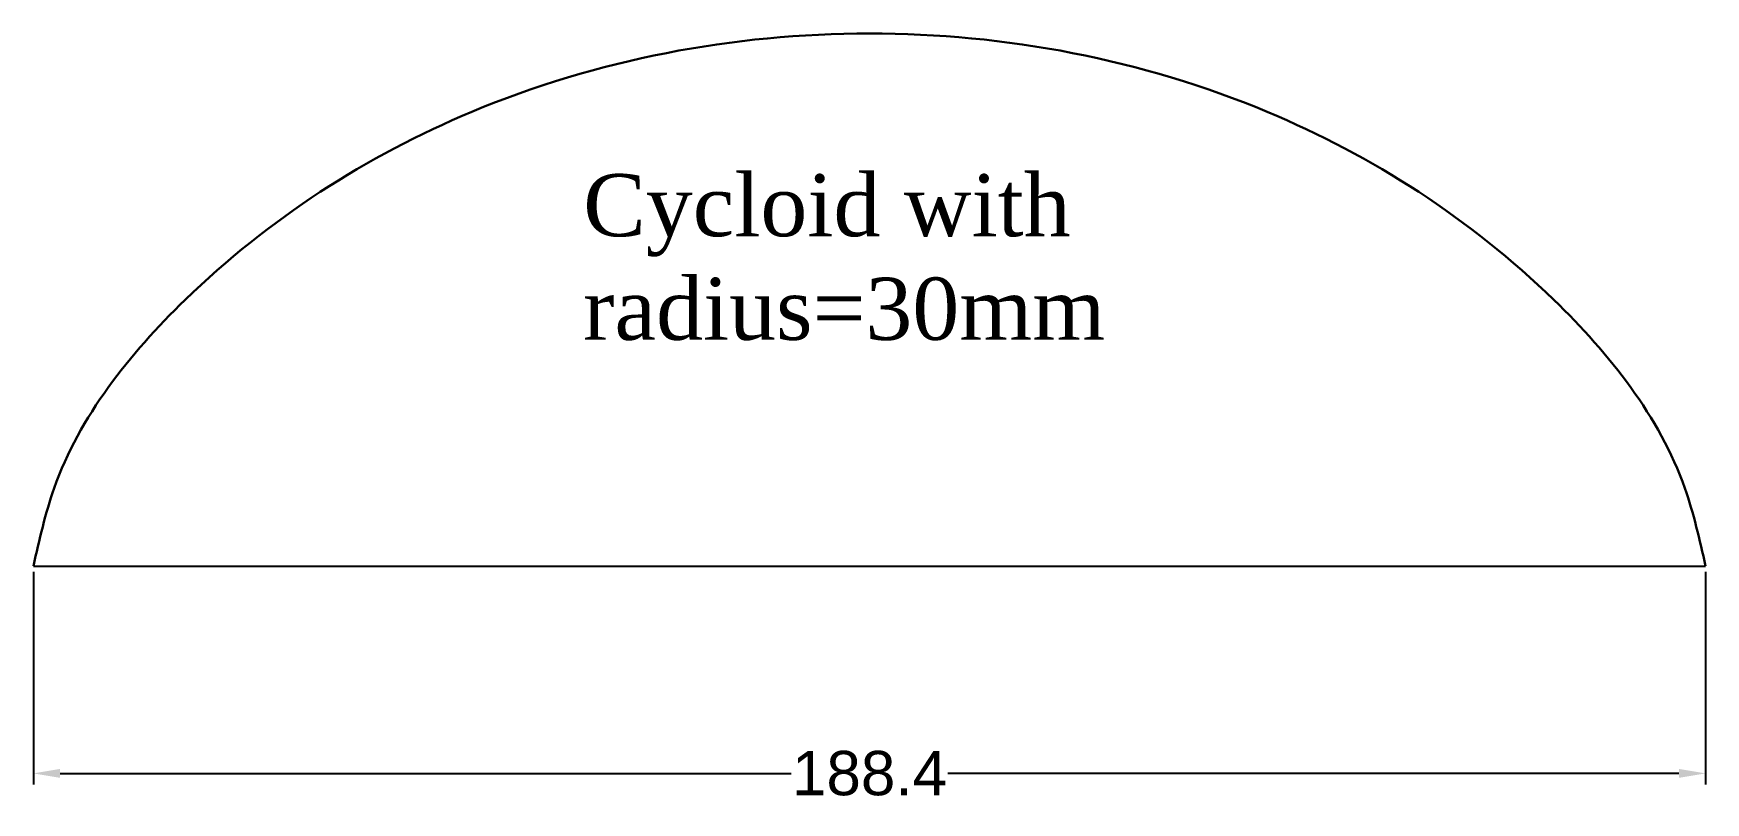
# Model space of a CAD drawing. Header units: millimetres. Extents: x 1612 to 1800, y 1358 to 1444.
import ezdxf

# ---------------------------------------------------------------- set-up
doc = ezdxf.new("R2010")
doc.units = ezdxf.units.MM
doc.header["$PDMODE"] = 3
doc.header["$PDSIZE"] = 5
doc.styles.get("Standard").update_dxf_attribs({"font": 'arial.ttf'})
doc.dimstyles.new('ISO-25', dxfattribs={"dimtxt": 5, "dimasz": 3, "dimexe": 1.25, "dimexo": 0.625, "dimtad": 0, "dimdsep": 46, "dimtxsty": 'Standard', "dimcen": 2.5, "dimadec": 0, "dimazin": 0, "dimtfac": 1, "dimtmove": 0, "dimatfit": 3, "dimfxl": 1, "dimarcsym": 0})

# ---------------------------------------------------------------- blocks, each defined once
blk = doc.blocks.new('*D2')
at = {"color": 0, "lineweight": -2, "transparency": 16777216}
for p, q in [((1611.86, 1383.75), (1611.86, 1359.79)), ((1800.26, 1383.75), (1800.26, 1359.79)), ((1614.86, 1361.04), (1697.24, 1361.04)), ((1797.26, 1361.04), (1714.88, 1361.04))]:
    blk.add_line(p, q, dxfattribs=at)
at = {"color": 0, "transparency": 16777216}
for points in [[(1614.86, 1361.54), (1614.86, 1360.54), (1611.86, 1361.04)], [(1797.26, 1361.54), (1797.26, 1360.54), (1800.26, 1361.04)]]:
    blk.add_solid(points, dxfattribs=at)
at = {"layer": 'Defpoints', "color": 0, "transparency": 16777216}
for p in [(1611.86, 1384.37), (1800.26, 1384.37), (1800.26, 1361.04)]:
    blk.add_point(p, dxfattribs=at)
at = {"color": 0, "transparency": 16777216, "insert": (1706.06, 1361.04), "char_height": 5, "attachment_point": 5}
blk.add_mtext('188.4', dxfattribs=at)

msp = doc.modelspace()

# ---------------------------------------------------------------- linework, layer by layer
msp.add_line((1611.86, 1384.375), (1800.26, 1384.375))
at = {"lineweight": 30}
msp.add_spline([(1611.86, 1384.375), (1614.197, 1393.161), (1628.96, 1414.375), (1661.265, 1435.555), (1706.06, 1444.375), (1750.856, 1435.555), (1783.16, 1414.375), (1797.924, 1393.161), (1800.26, 1384.375)], degree=3, dxfattribs=at)

# ---------------------------------------------------------------- texts
at = {"insert": (1673.803, 1428.538), "char_height": 7, "attachment_point": 1}
msp.add_mtext_dynamic_manual_height_columns('{\\fTimes New Roman|b0|i0|c0|p18;Cycloid with radius=30mm}', width=78.40625, gutter_width=12.5, heights=[27.081], dxfattribs=at)

# ---------------------------------------------------------------- dimensions: what is measured, and where the dimension line sits
dim = msp.add_linear_dim(base=(1800.26, 1361.037), p1=(1611.86, 1384.375), p2=(1800.26, 1384.375), dimstyle='ISO-25')
dim.commit()
dim.dimension.update_dxf_attribs({"geometry": '*D2', "text_midpoint": (1706.06, 1361.037)})

doc.saveas('drawing.dxf')
